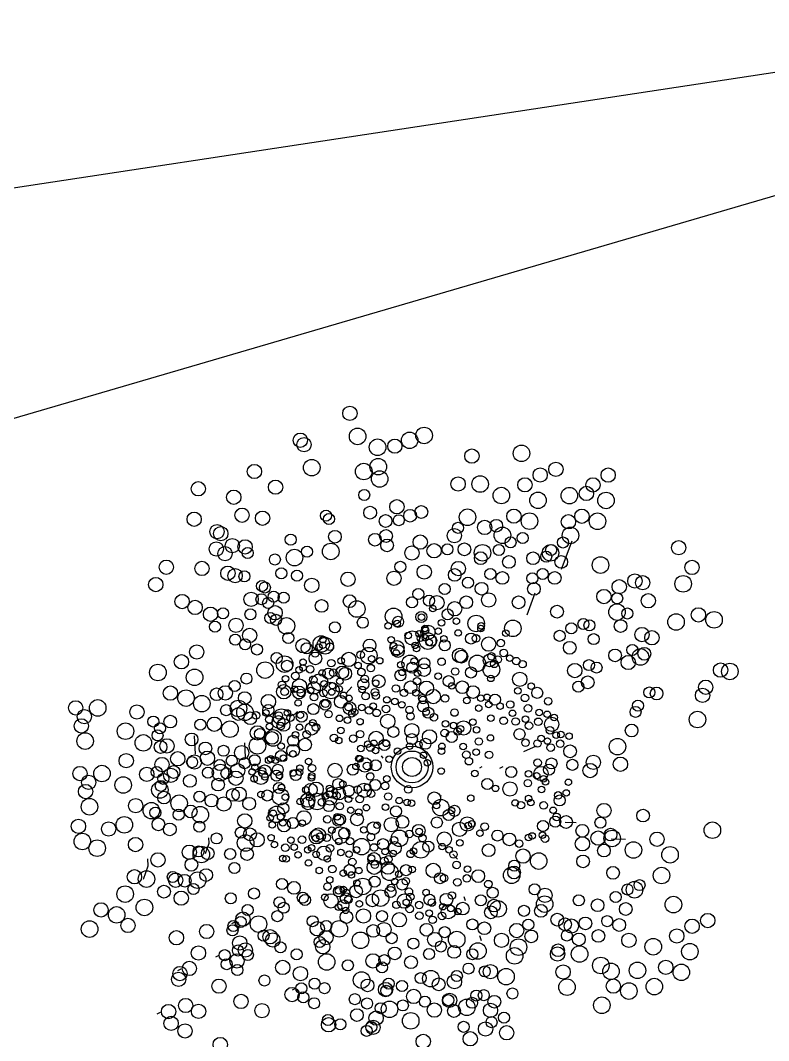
# Model space of a CAD drawing. Header units: millimetres. Extents: x 441061 to 442903, y 4515148 to 4515613.
# Drawn here: x 442191.65 to 442193.261, y 4515580.774 to 4515582.969 of the extents above; entities that cross this region are included whole.
import ezdxf

# ---------------------------------------------------------------- set-up
doc = ezdxf.new("R2010")
doc.units = ezdxf.units.MM
doc.linetypes.add('CONTINUA', pattern=[0])
doc.layers.add('01_piscinas', color=254, linetype='Continuous')

msp = doc.modelspace()

# ---------------------------------------------------------------- linework, layer by layer
at = {"color": 120, "linetype": 'CONTINUA'}
msp.add_lwpolyline([(442194.0361, 4515584.5), (442188.682, 4515582.1604), (442195.3158, 4515583.1682)], dxfattribs=at)
at = {"layer": '01_piscinas'}
for p, q in [((442192.8153, 4515581.788, 0), (442192.8381, 4515581.8493, 0)), ((442192.741, 4515581.6898, 0), (442192.7585, 4515581.737, 0)), ((442192.3642, 4515581.5351, 0), (442192.352, 4515581.5215, 0)), ((442192.0248, 4515581.4299, 0), (442192.0269, 4515581.3899, 0)), ((442192.1329, 4515581.4144, 0), (442192.1345, 4515581.3836, 0)), ((442192.7339, 4515581.3959, 0), (442192.761, 4515581.4083, 0)), ((442192.1932, 4515581.3827, 0), (442192.1897, 4515581.3838, 0)), ((442192.4311, 4515581.3813, 0), (442192.4278, 4515581.3866, 0)), ((442192.1489, 4515581.3673, 0), (442192.1454, 4515581.3684, 0)), ((442192.6439, 4515581.363, 0), (442192.6384, 4515581.3603, 0)), ((442192.6891, 4515581.3632, 0), (442192.6819, 4515581.3596, 0)), ((442192.3967, 4515581.3105, 0), (442192.3864, 4515581.3129, 0)), ((442192.3677, 4515581.2949, 0), (442192.3543, 4515581.298, 0)), ((442192.5565, 4515581.2998, 0), (442192.5531, 4515581.3009, 0)), ((442192.1881, 4515581.2683, 0), (442192.1846, 4515581.2694, 0)), ((442193.0028, 4515581.2647, 0), (442193.0037, 4515581.262, 0)), ((442192.8231, 4515581.2438, 0), (442192.8469, 4515581.2429, 0)), ((442192.29, 4515581.2113, 0), (442192.2867, 4515581.2166, 0)), ((442193.1556, 4515581.2353, 0), (442193.1568, 4515581.2319, 0)), ((442192.4235, 4515581.1993, 0), (442192.4211, 4515581.1945, 0)), ((442192.922, 4515581.2081, 0), (442192.953, 4515581.2071, 0)), ((442192.2727, 4515581.1863, 0), (442192.2694, 4515581.1916, 0)), ((442192.5816, 4515581.1749, 0), (442192.5912, 4515581.1646, 0)), ((442192.6655, 4515581.1085, 0), (442192.6648, 4515581.107, 0)), ((442192.6051, 4515581.0839, 0), (442192.6079, 4515581.0754, 0)), ((442192.5439, 4515581.0687, 0), (442192.5432, 4515581.0672, 0)), ((442192.9049, 4515581.0718, 0), (442192.9058, 4515581.0692, 0)), ((442192.1106, 4515581.0279, 0), (442192.1051, 4515581.0251, 0)), ((442192.6386, 4515581.0003, 0), (442192.6423, 4515580.9893, 0)), ((442193.0284, 4515580.9846, 0), (442193.0296, 4515580.9811, 0)), ((442192.0761, 4515580.9565, 0), (442192.0706, 4515580.9538, 0)), ((442192.4311, 4515580.9389, 0), (442192.4209, 4515580.9412, 0)), ((442191.9958, 4515580.9275, 0), (442191.9886, 4515580.9239, 0)), ((442192.4403, 4515580.8883, 0), (442192.43, 4515580.8906, 0)), ((442192.2412, 4515580.8851, 0), (442192.2357, 4515580.8823, 0)), ((442191.951, 4515580.8347, 0), (442191.9438, 4515580.8311, 0)), ((442192.4125, 4515580.8117, 0), (442192.3991, 4515580.8148, 0))]:
    msp.add_line(p, q, dxfattribs=at)
at = {"layer": '01_piscinas', "elevation": 0}
msp.add_lwpolyline([(442204.3665, 4515585.659, 0.004391), (442203.2499, 4515585.4088, 0.000109), (442203.2235, 4515585.4026, 0.000253), (442203.2086, 4515585.3991, 0.002322), (442202.6217, 4515585.2589, 0.002118), (442202.0861, 4515585.1259, -0.0058), (442194.0167, 4515582.8088), (442188.8505, 4515581.298), (442188.8076, 4515581.2855), (442185.7366, 4515580.3874), (442179.8114, 4515578.6368)], format="xyb", dxfattribs=at)
for points in [[(442192.2296, 4515581.4709), (442192.2421, 4515581.4768), (442192.2421, 4515581.4768), (442192.2467, 4515581.4819)], [(442192.0488, 4515581.1768), (442192.0566, 4515581.1989), (442192.0566, 4515581.1989), (442192.0561, 4515581.2105)], [(442191.9154, 4515581.1211), (442191.9256, 4515581.1498), (442191.9256, 4515581.1498), (442191.9249, 4515581.1648)]]:
    msp.add_lwpolyline(points, dxfattribs=at)
at = {"layer": '01_piscinas'}
for centre, radius in [((442192.3597, 4515582.1233, 0), 0.0154), ((442192.5194, 4515582.0758, 0), 0.0178), ((442192.2529, 4515582.0655, 0), 0.0154), ((442192.261, 4515582.0561, 0), 0.0154), ((442192.3763, 4515582.0738, 0), 0.0178), ((442192.4883, 4515582.0654, 0), 0.0178), ((442192.4193, 4515582.0505, 0), 0.0178), ((442192.4564, 4515582.0528, 0), 0.0154), ((442192.729, 4515582.0373, 0), 0.0178), ((442192.6222, 4515582.0314, 0), 0.0154), ((442192.1542, 4515581.9983, 0), 0.0154), ((442192.2776, 4515582.0066, 0), 0.0178), ((442192.3895, 4515581.9982, 0), 0.0178), ((442192.4207, 4515582.0086, 0), 0.0178), ((442192.7692, 4515581.9907, 0), 0.0154), ((442192.8031, 4515582.003, 0), 0.0154), ((442192.9156, 4515581.9906, 0), 0.0154), ((442192.4237, 4515581.9822, 0), 0.0178), ((442192.5926, 4515581.9714, 0), 0.0154), ((442192.64, 4515581.9713, 0), 0.0178), ((442192.7364, 4515581.9696, 0), 0.0154), ((442192.8828, 4515581.9695, 0), 0.0154), ((442192.0333, 4515581.9611, 0), 0.0154), ((442192.1996, 4515581.9646, 0), 0.0154), ((442192.6857, 4515581.9466, 0), 0.0178), ((442192.8321, 4515581.9464, 0), 0.0178), ((442192.8688, 4515581.951, 0), 0.0154), ((442192.1097, 4515581.9429, 0), 0.0154), ((442192.3905, 4515581.9478, 0), 0.0119), ((442192.7646, 4515581.9362, 0), 0.0178), ((442192.911, 4515581.936, 0), 0.0178), ((442192.1276, 4515581.9043, 0), 0.0154), ((442192.4033, 4515581.9097, 0), 0.0137), ((442192.4608, 4515581.9224, 0), 0.0154), ((442192.5134, 4515581.9112, 0), 0.0137), ((442192.6129, 4515581.8999, 0), 0.0178), ((442192.7126, 4515581.9022, 0), 0.0154), ((442192.859, 4515581.9021, 0), 0.0154), ((442192.0245, 4515581.8956, 0), 0.0154), ((442192.1716, 4515581.8978, 0), 0.0154), ((442192.3084, 4515581.9033, 0), 0.0119), ((442192.3146, 4515581.8961, 0), 0.0119), ((442192.4364, 4515581.8918, 0), 0.0137), ((442192.4649, 4515581.8935, 0), 0.0119), ((442192.4894, 4515581.9032, 0), 0.0137), ((442192.7462, 4515581.8915, 0), 0.0178), ((442192.8301, 4515581.8901, 0), 0.0154), ((442192.8926, 4515581.8913, 0), 0.0178), ((442192.0737, 4515581.8689, 0), 0.0154), ((442192.0818, 4515581.8646, 0), 0.0154), ((442192.5846, 4515581.8603, 0), 0.0154), ((442192.5925, 4515581.8771, 0), 0.0119), ((442192.6498, 4515581.878, 0), 0.0154), ((442192.6746, 4515581.8816, 0), 0.0137), ((442192.688, 4515581.861, 0), 0.0178), ((442192.8344, 4515581.8608, 0), 0.0178), ((442192.1066, 4515581.8387, 0), 0.0154), ((442192.1341, 4515581.8362, 0), 0.0154), ((442192.2324, 4515581.8516, 0), 0.0119), ((442192.3274, 4515581.858, 0), 0.0137), ((442192.4135, 4515581.8515, 0), 0.0137), ((442192.4374, 4515581.8595, 0), 0.0137), ((442192.4398, 4515581.8392, 0), 0.0137), ((442192.5111, 4515581.8463, 0), 0.0154), ((442192.7055, 4515581.8458, 0), 0.0119), ((442192.7316, 4515581.8552, 0), 0.0119), ((442192.8182, 4515581.8456, 0), 0.0119), ((442192.0721, 4515581.8317, 0), 0.0154), ((442192.0909, 4515581.8216, 0), 0.0154), ((442192.1395, 4515581.823, 0), 0.0119), ((442192.2405, 4515581.8131, 0), 0.0178), ((442192.2674, 4515581.8257, 0), 0.0119), ((442192.3185, 4515581.8263, 0), 0.0178), ((442192.4932, 4515581.8229, 0), 0.0154), ((442192.5409, 4515581.8277, 0), 0.0154), ((442192.5697, 4515581.8309, 0), 0.0119), ((442192.6062, 4515581.8308, 0), 0.0137), ((442192.6451, 4515581.8234, 0), 0.0178), ((442192.6803, 4515581.8295, 0), 0.0119), ((442192.7916, 4515581.8232, 0), 0.0178), ((442192.7929, 4515581.8294, 0), 0.0119), ((442193.0674, 4515581.8343, 0), 0.0154), ((442191.9645, 4515581.7924, 0), 0.0154), ((442192.1982, 4515581.809, 0), 0.0119), ((442192.6413, 4515581.8118, 0), 0.0137), ((442192.702, 4515581.8038, 0), 0.0137), ((442192.7539, 4515581.8117, 0), 0.0137), ((442192.7822, 4515581.8152, 0), 0.0119), ((442192.8146, 4515581.8037, 0), 0.0137), ((442192.8991, 4515581.797, 0), 0.0178), ((442192.0412, 4515581.7897, 0), 0.0154), ((442192.097, 4515581.7794, 0), 0.0154), ((442192.1127, 4515581.7742, 0), 0.0154), ((442192.212, 4515581.7793, 0), 0.0119), ((442192.2458, 4515581.7743, 0), 0.0119), ((442192.4683, 4515581.7932, 0), 0.0119), ((442192.5197, 4515581.7821, 0), 0.0154), ((442192.5854, 4515581.7759, 0), 0.0137), ((442192.5932, 4515581.7895, 0), 0.0154), ((442192.662, 4515581.7777, 0), 0.0119), ((442192.7746, 4515581.7776, 0), 0.0119), ((442193.0961, 4515581.7919, 0), 0.0154), ((442191.9419, 4515581.755, 0), 0.0154), ((442192.1327, 4515581.7726, 0), 0.0119), ((442192.1705, 4515581.7521, 0), 0.0119), ((442192.2776, 4515581.7533, 0), 0.0154), ((442192.3556, 4515581.7665, 0), 0.0154), ((442192.4545, 4515581.7686, 0), 0.0154), ((442192.6137, 4515581.759, 0), 0.0119), ((442192.6878, 4515581.7694, 0), 0.0137), ((442192.7524, 4515581.7683, 0), 0.0119), ((442192.8005, 4515581.7693, 0), 0.0137), ((442192.9393, 4515581.7504, 0), 0.0154), ((442192.9731, 4515581.7627, 0), 0.0154), ((442192.9899, 4515581.759, 0), 0.0154), ((442193.077, 4515581.7566, 0), 0.0178), ((442192.1767, 4515581.7487, 0), 0.0119), ((442192.507, 4515581.7347, 0), 0.0119), ((442192.5636, 4515581.7454, 0), 0.0119), ((442192.643, 4515581.746, 0), 0.0137), ((442192.7557, 4515581.7458, 0), 0.0137), ((442192.9064, 4515581.7293, 0), 0.0154), ((442191.9986, 4515581.7185, 0), 0.0154), ((442192.0265, 4515581.7059, 0), 0.0154), ((442192.1471, 4515581.7233, 0), 0.0154), ((442192.1693, 4515581.7235, 0), 0.0119), ((442192.1838, 4515581.7156, 0), 0.0119), ((442192.1958, 4515581.7289, 0), 0.0119), ((442192.217, 4515581.7269, 0), 0.0119), ((442192.2988, 4515581.7091, 0), 0.0137), ((442192.3589, 4515581.7193, 0), 0.0137), ((442192.3747, 4515581.7024, 0), 0.0178), ((442192.4932, 4515581.7167, 0), 0.0119), ((442192.53, 4515581.7204, 0), 0.0119), ((442192.547, 4515581.716, 0), 0.0154), ((442192.6101, 4515581.717, 0), 0.0137), ((442192.6585, 4515581.7219, 0), 0.0154), ((442192.7227, 4515581.7169, 0), 0.0137), ((442192.9349, 4515581.7255, 0), 0.0119), ((442193.0019, 4515581.7202, 0), 0.0154), ((442192.0597, 4515581.6912, 0), 0.0154), ((442192.0866, 4515581.6932, 0), 0.0119), ((442192.1456, 4515581.6911, 0), 0.0119), ((442192.1987, 4515581.6944, 0), 0.0154), ((442192.4537, 4515581.6867, 0), 0.0178), ((442192.5379, 4515581.7033, 0), 0.00702), ((442192.5702, 4515581.691, 0), 0.0119), ((442192.5851, 4515581.7029, 0), 0.0154), ((442192.8055, 4515581.6968, 0), 0.0137), ((442192.9346, 4515581.6959, 0), 0.0178), ((442192.957, 4515581.6928, 0), 0.0119), ((442193.1099, 4515581.6899, 0), 0.0154), ((442192.0692, 4515581.6644, 0), 0.0119), ((442192.1145, 4515581.6673, 0), 0.0154), ((442192.1885, 4515581.6832, 0), 0.0119), ((442192.2005, 4515581.6792, 0), 0.0119), ((442192.2231, 4515581.6662, 0), 0.0178), ((442192.3874, 4515581.6733, 0), 0.0119), ((442192.4635, 4515581.6749, 0), 0.0119), ((442192.4615, 4515581.6711, 0), 0.00702), ((442192.5136, 4515581.6853, 0), 0.0119), ((442192.514, 4515581.6851, 0), 0.00702), ((442192.5567, 4515581.6728, 0), 0.00702), ((442192.5888, 4515581.6764, 0), 0.00702), ((442192.6316, 4515581.6713, 0), 0.0178), ((442192.7105, 4515581.6608, 0), 0.0178), ((442192.8624, 4515581.6704, 0), 0.0119), ((442192.8753, 4515581.6675, 0), 0.0119), ((442192.9423, 4515581.6657, 0), 0.0137), ((442193.0617, 4515581.6746, 0), 0.0178), ((442193.1435, 4515581.6792, 0), 0.0178), ((442192.1438, 4515581.6456, 0), 0.0154), ((442192.3274, 4515581.6631, 0), 0.0119), ((442192.4422, 4515581.6663, 0), 0.00702), ((442192.4939, 4515581.6401, 0), 0.0154), ((442192.5088, 4515581.6492, 0), 0.00702), ((442192.5278, 4515581.6524, 0), 0.0154), ((442192.5213, 4515581.6606, 0), 0.00702), ((442192.5224, 4515581.6566, 0), 0.00702), ((442192.55, 4515581.6547, 0), 0.00702), ((442192.5926, 4515581.6509, 0), 0.00702), ((442192.6418, 4515581.6606, 0), 0.00702), ((442192.6422, 4515581.6662, 0), 0.00702), ((442192.6952, 4515581.6505, 0), 0.00702), ((442192.8111, 4515581.6447, 0), 0.0119), ((442192.8364, 4515581.6609, 0), 0.0119), ((442192.9884, 4515581.6475, 0), 0.0154), ((442193.0097, 4515581.6406, 0), 0.0154), ((442192.1128, 4515581.6364, 0), 0.0119), ((442192.1342, 4515581.6266, 0), 0.0119), ((442192.227, 4515581.6401, 0), 0.0119), ((442192.259, 4515581.6234, 0), 0.0154), ((442192.2981, 4515581.6272, 0), 0.0178), ((442192.3064, 4515581.6234, 0), 0.0178), ((442192.3013, 4515581.6365, 0), 0.00702), ((442192.4021, 4515581.624, 0), 0.0137), ((442192.4487, 4515581.6364, 0), 0.00702), ((442192.4611, 4515581.619, 0), 0.0154), ((442192.4853, 4515581.6456, 0), 0.00702), ((442192.5115, 4515581.6398, 0), 0.00702), ((442192.5272, 4515581.6335, 0), 0.0178), ((442192.5221, 4515581.6403, 0), 0.00702), ((442192.5347, 4515581.6344, 0), 0.0119), ((442192.5302, 4515581.6306, 0), 0.00702), ((442192.5639, 4515581.6243, 0), 0.0119), ((442192.5621, 4515581.6384, 0), 0.00702), ((442192.6204, 4515581.6389, 0), 0.0119), ((442192.6312, 4515581.6393, 0), 0.00808), ((442192.6585, 4515581.6269, 0), 0.0154), ((442192.6846, 4515581.6292, 0), 0.00808), ((442192.8328, 4515581.619, 0), 0.0137), ((442192.8845, 4515581.6377, 0), 0.0119), ((442192.03, 4515581.61, 0), 0.0154), ((442192.1598, 4515581.6154, 0), 0.0119), ((442192.2667, 4515581.6178, 0), 0.0119), ((442192.2849, 4515581.607, 0), 0.00808), ((442192.2927, 4515581.6202, 0), 0.00702), ((442192.3012, 4515581.6244, 0), 0.00702), ((442192.3166, 4515581.6212, 0), 0.00808), ((442192.3828, 4515581.604, 0), 0.00808), ((442192.4004, 4515581.6022, 0), 0.0178), ((442192.4536, 4515581.6233, 0), 0.00702), ((442192.4629, 4515581.6119, 0), 0.0137), ((442192.4595, 4515581.6079, 0), 0.00702), ((442192.4999, 4515581.6243, 0), 0.00702), ((442192.5033, 4515581.6176, 0), 0.00702), ((442192.5957, 4515581.6026, 0), 0.0154), ((442192.5997, 4515581.6, 0), 0.0137), ((442192.6909, 4515581.6079, 0), 0.00808), ((442192.9305, 4515581.6026, 0), 0.0137), ((442192.9676, 4515581.6143, 0), 0.0119), ((442192.9851, 4515581.5994, 0), 0.0178), ((442192.9934, 4515581.6061, 0), 0.0137), ((442191.9972, 4515581.5889, 0), 0.0154), ((442192.1771, 4515581.571, 0), 0.0178), ((442192.2019, 4515581.597, 0), 0.0119), ((442192.2191, 4515581.5839, 0), 0.0178), ((442192.2245, 4515581.5803, 0), 0.0119), ((442192.2588, 4515581.5881, 0), 0.00702), ((442192.2855, 4515581.5961, 0), 0.0137), ((442192.3197, 4515581.5859, 0), 0.00808), ((442192.3409, 4515581.5912, 0), 0.00702), ((442192.3574, 4515581.5939, 0), 0.0154), ((442192.4065, 4515581.5951, 0), 0.00702), ((442192.4239, 4515581.5913, 0), 0.00702), ((442192.4695, 4515581.5826, 0), 0.00702), ((442192.4893, 4515581.5855, 0), 0.0178), ((442192.498, 4515581.5901, 0), 0.00702), ((442192.5198, 4515581.5855, 0), 0.0119), ((442192.557, 4515581.589, 0), 0.00808), ((442192.6339, 4515581.5856, 0), 0.0178), ((442192.6643, 4515581.5721, 0), 0.0178), ((442192.6604, 4515581.592, 0), 0.0137), ((442192.6645, 4515581.6006, 0), 0.00808), ((442192.6704, 4515581.5844, 0), 0.00808), ((442192.6779, 4515581.5939, 0), 0.00808), ((442192.7036, 4515581.5966, 0), 0.00702), ((442192.7179, 4515581.5904, 0), 0.00808), ((442192.7313, 4515581.5838, 0), 0.00808), ((442192.8742, 4515581.5818, 0), 0.0119), ((442192.8906, 4515581.5765, 0), 0.0119), ((442192.9588, 4515581.5874, 0), 0.0154), ((442191.9465, 4515581.5659, 0), 0.0178), ((442192.0254, 4515581.5554, 0), 0.0178), ((442192.2424, 4515581.5585, 0), 0.00808), ((442192.2502, 4515581.5717, 0), 0.00702), ((442192.2588, 4515581.576, 0), 0.00702), ((442192.2741, 4515581.5728, 0), 0.00808), ((442192.2997, 4515581.5649, 0), 0.00702), ((442192.3131, 4515581.5632, 0), 0.0119), ((442192.324, 4515581.5654, 0), 0.00808), ((442192.3432, 4515581.5661, 0), 0.0137), ((442192.3496, 4515581.5632, 0), 0.0137), ((442192.3772, 4515581.5811, 0), 0.00702), ((442192.3845, 4515581.5668, 0), 0.00808), ((442192.4048, 4515581.5753, 0), 0.00808), ((442192.4685, 4515581.5598, 0), 0.0119), ((442192.472, 4515581.5662, 0), 0.00702), ((442192.4938, 4515581.5761, 0), 0.0119), ((442192.5053, 4515581.5642, 0), 0.00702), ((442192.5194, 4515581.571, 0), 0.0137), ((442192.5863, 4515581.5681, 0), 0.00808), ((442192.6204, 4515581.5659, 0), 0.0119), ((442192.7254, 4515581.5512, 0), 0.0154), ((442192.8438, 4515581.57, 0), 0.0154), ((442193.1575, 4515581.5711, 0), 0.0154), ((442193.1776, 4515581.5681, 0), 0.0178), ((442192.1117, 4515581.5367, 0), 0.0119), ((442192.137, 4515581.5529, 0), 0.0119), ((442192.2134, 4515581.5394, 0), 0.00808), ((442192.2212, 4515581.5526, 0), 0.00702), ((442192.2512, 4515581.5367, 0), 0.0154), ((442192.2824, 4515581.5328, 0), 0.0137), ((442192.2808, 4515581.5502, 0), 0.00808), ((442192.2941, 4515581.5449, 0), 0.0178), ((442192.3045, 4515581.5413, 0), 0.00702), ((442192.3188, 4515581.5271, 0), 0.0178), ((442192.3219, 4515581.5375, 0), 0.00702), ((442192.3382, 4515581.5469, 0), 0.00702), ((442192.3887, 4515581.5405, 0), 0.0119), ((442192.3916, 4515581.5521, 0), 0.00808), ((442192.4218, 4515581.5469, 0), 0.0137), ((442192.4153, 4515581.5432, 0), 0.00702), ((442192.4902, 4515581.5341, 0), 0.0137), ((442192.5041, 4515581.5473, 0), 0.00808), ((442192.5245, 4515581.532, 0), 0.0154), ((442192.5496, 4515581.5578, 0), 0.00702), ((442192.5721, 4515581.5472, 0), 0.0119), ((442192.6015, 4515581.5342, 0), 0.0137), ((442192.663, 4515581.5532, 0), 0.00702), ((442192.8514, 4515581.5356, 0), 0.0119), ((442192.8716, 4515581.5447, 0), 0.0137), ((442193.1256, 4515581.5342, 0), 0.0154), ((442191.9734, 4515581.5215, 0), 0.0154), ((442192.007, 4515581.5108, 0), 0.0178), ((442192.0727, 4515581.519, 0), 0.0137), ((442192.0916, 4515581.522, 0), 0.0154), ((442192.1334, 4515581.5109, 0), 0.0137), ((442192.2173, 4515581.5244, 0), 0.0154), ((442192.2191, 4515581.5245, 0), 0.00808), ((442192.2403, 4515581.5298, 0), 0.00702), ((442192.2501, 4515581.5229, 0), 0.0137), ((442192.254, 4515581.5219, 0), 0.00808), ((442192.2752, 4515581.5272, 0), 0.00702), ((442192.3028, 4515581.5214, 0), 0.00808), ((442192.3205, 4515581.5239, 0), 0.00702), ((442192.3367, 4515581.5305, 0), 0.00702), ((442192.3461, 4515581.5168, 0), 0.00702), ((442192.386, 4515581.5291, 0), 0.00702), ((442192.3934, 4515581.5149, 0), 0.00808), ((442192.4136, 4515581.5233, 0), 0.00808), ((442192.4155, 4515581.5162, 0), 0.00808), ((442192.4587, 4515581.5315, 0), 0.00808), ((442192.4763, 4515581.5221, 0), 0.00808), ((442192.5019, 4515581.522, 0), 0.00702), ((442192.5391, 4515581.5141, 0), 0.0154), ((442192.579, 4515581.5369, 0), 0.00702), ((442192.6249, 4515581.5238, 0), 0.0137), ((442192.7212, 4515581.5266, 0), 0.00702), ((442192.7501, 4515581.5364, 0), 0.00702), ((442192.7629, 4515581.5221, 0), 0.0119), ((442193.0042, 4515581.523, 0), 0.0119), ((442193.0197, 4515581.5207, 0), 0.0137), ((442193.1188, 4515581.5167, 0), 0.0154), ((442191.7694, 4515581.4898, 0), 0.0154), ((442191.8169, 4515581.4897, 0), 0.0178), ((442192.0409, 4515581.4989, 0), 0.0178), ((442192.1198, 4515581.4885, 0), 0.0178), ((442192.1844, 4515581.5033, 0), 0.0154), ((442192.2481, 4515581.5004, 0), 0.00702), ((442192.2826, 4515581.513, 0), 0.00808), ((442192.307, 4515581.4965, 0), 0.0119), ((442192.3069, 4515581.4988, 0), 0.00808), ((442192.3401, 4515581.5029, 0), 0.0137), ((442192.3591, 4515581.4891, 0), 0.0137), ((442192.3577, 4515581.5104, 0), 0.00702), ((442192.4392, 4515581.5073, 0), 0.00702), ((442192.4566, 4515581.5035, 0), 0.00702), ((442192.4714, 4515581.4966, 0), 0.00702), ((442192.5173, 4515581.4929, 0), 0.0119), ((442192.5157, 4515581.5106, 0), 0.00808), ((442192.5171, 4515581.5067, 0), 0.00808), ((442192.5645, 4515581.5101, 0), 0.00808), ((442192.6115, 4515581.5058, 0), 0.00702), ((442192.6415, 4515581.5108, 0), 0.00702), ((442192.6548, 4515581.5126, 0), 0.00702), ((442192.6584, 4515581.497, 0), 0.00702), ((442192.6719, 4515581.5076, 0), 0.0119), ((442192.7048, 4515581.497, 0), 0.00808), ((442192.7365, 4515581.5113, 0), 0.00808), ((442192.7864, 4515581.5039, 0), 0.00808), ((442192.9797, 4515581.4946, 0), 0.0119), ((442191.7882, 4515581.4709, 0), 0.0154), ((442191.9013, 4515581.4808, 0), 0.0154), ((442192.0934, 4515581.4848, 0), 0.0119), ((442192.1192, 4515581.4766, 0), 0.0137), ((442192.1338, 4515581.4803, 0), 0.0178), ((442192.1453, 4515581.4675, 0), 0.0137), ((442192.1578, 4515581.4737, 0), 0.00808), ((442192.179, 4515581.4791, 0), 0.00702), ((442192.1843, 4515581.4852, 0), 0.0119), ((442192.2126, 4515581.4699, 0), 0.0178), ((442192.2066, 4515581.4733, 0), 0.00808), ((442192.2251, 4515581.4788, 0), 0.00702), ((442192.2557, 4515581.4709, 0), 0.0119), ((442192.253, 4515581.4743, 0), 0.00702), ((442192.281, 4515581.4871, 0), 0.0119), ((442192.3137, 4515581.4762, 0), 0.00808), ((442192.3568, 4515581.4914, 0), 0.00808), ((442192.3636, 4515581.4768, 0), 0.00702), ((442192.37, 4515581.4809, 0), 0.00702), ((442192.3853, 4515581.4905, 0), 0.00702), ((442192.4009, 4515581.4843, 0), 0.00808), ((442192.4099, 4515581.4933, 0), 0.00702), ((442192.4172, 4515581.479, 0), 0.00808), ((442192.4375, 4515581.4875, 0), 0.00808), ((442192.4879, 4515581.4854, 0), 0.00808), ((442192.4901, 4515581.4717, 0), 0.00808), ((442192.5286, 4515581.4792, 0), 0.0119), ((442192.524, 4515581.4808, 0), 0.00702), ((442192.5849, 4515581.4797, 0), 0.00808), ((442192.6369, 4515581.4891, 0), 0.00702), ((442192.6829, 4515581.4934, 0), 0.00702), ((442192.7096, 4515581.4781, 0), 0.00702), ((442192.7432, 4515581.4887, 0), 0.00808), ((442192.7669, 4515581.4798, 0), 0.00702), ((442192.7843, 4515581.476, 0), 0.00702), ((442192.9745, 4515581.4812, 0), 0.0119), ((442193.1078, 4515581.4647, 0), 0.0178), ((442191.7815, 4515581.451, 0), 0.0154), ((442191.8767, 4515581.4396, 0), 0.0178), ((442191.9365, 4515581.4604, 0), 0.0119), ((442191.9509, 4515581.4459, 0), 0.0119), ((442191.973, 4515581.4604, 0), 0.0137), ((442192.0379, 4515581.4536, 0), 0.0119), ((442192.0678, 4515581.4546, 0), 0.0154), ((442192.1014, 4515581.4439, 0), 0.0178), ((442192.1864, 4515581.4648, 0), 0.00808), ((442192.1868, 4515581.4496, 0), 0.00702), ((442192.206, 4515581.4594, 0), 0.0137), ((442192.2107, 4515581.4507, 0), 0.00808), ((442192.2168, 4515581.4531, 0), 0.0137), ((442192.2318, 4515581.4689, 0), 0.00808), ((442192.2774, 4515581.4451, 0), 0.0137), ((442192.2801, 4515581.4578, 0), 0.00702), ((442192.3374, 4515581.4673, 0), 0.00702), ((442192.3547, 4515581.4635, 0), 0.00702), ((442192.3815, 4515581.4601, 0), 0.00702), ((442192.4413, 4515581.4608, 0), 0.0154), ((442192.5405, 4515581.4696, 0), 0.00808), ((442192.5655, 4515581.4555, 0), 0.00702), ((442192.5829, 4515581.4517, 0), 0.00702), ((442192.6044, 4515581.4465, 0), 0.0154), ((442192.6244, 4515581.4591, 0), 0.00702), ((442192.6629, 4515581.4678, 0), 0.00702), ((442192.6905, 4515581.462, 0), 0.00808), ((442192.7164, 4515581.4604, 0), 0.00808), ((442192.7376, 4515581.4657, 0), 0.00702), ((442192.745, 4515581.4515, 0), 0.00808), ((442192.7652, 4515581.4599, 0), 0.00808), ((442192.7941, 4515581.4544, 0), 0.0154), ((442192.7992, 4515581.469, 0), 0.00702), ((442191.7898, 4515581.4183, 0), 0.0178), ((442191.9457, 4515581.4306, 0), 0.0119), ((442192.019, 4515581.4218, 0), 0.0137), ((442192.1607, 4515581.4359, 0), 0.0154), ((442192.166, 4515581.4334, 0), 0.0119), ((442192.1943, 4515581.4252, 0), 0.0178), ((442192.1919, 4515581.4251, 0), 0.0137), ((442192.2426, 4515581.4317, 0), 0.00702), ((442192.2512, 4515581.448, 0), 0.00702), ((442192.2665, 4515581.4327, 0), 0.00808), ((442192.2868, 4515581.4479, 0), 0.00808), ((442192.3402, 4515581.4411, 0), 0.00702), ((442192.3817, 4515581.4332, 0), 0.00808), ((442192.4161, 4515581.424, 0), 0.0154), ((442192.4533, 4515581.4381, 0), 0.0119), ((442192.493, 4515581.4407, 0), 0.0154), ((442192.531, 4515581.4275, 0), 0.0154), ((442192.5638, 4515581.4357, 0), 0.00808), ((442192.5788, 4515581.4271, 0), 0.0119), ((442192.5914, 4515581.4389, 0), 0.00808), ((442192.5977, 4515581.4448, 0), 0.00702), ((442192.6324, 4515581.4426, 0), 0.00702), ((442192.7247, 4515581.4332, 0), 0.0119), ((442192.7903, 4515581.4415, 0), 0.00808), ((442192.8036, 4515581.4311, 0), 0.00702), ((442192.814, 4515581.4326, 0), 0.00702), ((442192.8314, 4515581.4288, 0), 0.00702), ((442192.966, 4515581.4411, 0), 0.0137), ((442191.9151, 4515581.4145, 0), 0.0178), ((442191.9522, 4515581.4055, 0), 0.0137), ((442191.966, 4515581.408, 0), 0.0154), ((442192.0486, 4515581.4025, 0), 0.0137), ((442192.1607, 4515581.4081, 0), 0.0178), ((442192.2119, 4515581.4075, 0), 0.00702), ((442192.2375, 4515581.419, 0), 0.0119), ((442192.2633, 4515581.4108, 0), 0.0137), ((442192.3255, 4515581.4252, 0), 0.00808), ((442192.3356, 4515581.4194, 0), 0.00702), ((442192.3668, 4515581.4236, 0), 0.00808), ((442192.3982, 4515581.4118, 0), 0.00702), ((442192.4115, 4515581.4136, 0), 0.00702), ((442192.4339, 4515581.4098, 0), 0.0119), ((442192.4376, 4515581.4135, 0), 0.00702), ((442192.4931, 4515581.4226, 0), 0.0119), ((442192.4883, 4515581.4072, 0), 0.00702), ((442192.5082, 4515581.411, 0), 0.00702), ((442192.5223, 4515581.4125, 0), 0.0119), ((442192.5579, 4515581.4071, 0), 0.00702), ((442192.6036, 4515581.4069, 0), 0.00702), ((442192.6372, 4515581.4174, 0), 0.00808), ((442192.6621, 4515581.4251, 0), 0.00702), ((442192.7376, 4515581.4149, 0), 0.00808), ((442192.7635, 4515581.4132, 0), 0.00808), ((442192.7715, 4515581.424, 0), 0.00702), ((442192.7847, 4515581.4185, 0), 0.00702), ((442192.8123, 4515581.4127, 0), 0.00808), ((442192.9356, 4515581.4064, 0), 0.0178), ((442191.8782, 4515581.3761, 0), 0.0154), ((442191.9892, 4515581.3802, 0), 0.0154), ((442192.053, 4515581.3815, 0), 0.0154), ((442192.0877, 4515581.3975, 0), 0.0119), ((442192.1268, 4515581.3933, 0), 0.0154), ((442192.2114, 4515581.3862, 0), 0.0119), ((442192.2375, 4515581.3976, 0), 0.0137), ((442192.2372, 4515581.3909, 0), 0.00702), ((442192.3833, 4515581.4022, 0), 0.00702), ((442192.4037, 4515581.4044, 0), 0.00808), ((442192.4151, 4515581.398, 0), 0.00702), ((442192.4934, 4515581.3626, 0), 0.0447), ((442192.4621, 4515581.3968, 0), 0.00702), ((442192.4934, 4515581.3626, 0), 0.0344), ((442192.5184, 4515581.3878, 0), 0.00702), ((442192.5569, 4515581.3966, 0), 0.00702), ((442192.6104, 4515581.3891, 0), 0.00808), ((442192.6316, 4515581.3945, 0), 0.00702), ((442192.6592, 4515581.3887, 0), 0.00808), ((442192.792, 4515581.4043, 0), 0.00808), ((442192.8336, 4515581.3963, 0), 0.0137), ((442191.9553, 4515581.3679, 0), 0.0154), ((442192.0201, 4515581.373, 0), 0.0119), ((442192.025, 4515581.3733, 0), 0.0154), ((442192.0795, 4515581.3667, 0), 0.0119), ((442192.1055, 4515581.3761, 0), 0.0119), ((442192.1178, 4515581.3547, 0), 0.0154), ((442192.1331, 4515581.3709, 0), 0.0119), ((442192.1546, 4515581.3772, 0), 0.0119), ((442192.1553, 4515581.3619, 0), 0.00702), ((442192.1847, 4515581.3773, 0), 0.00702), ((442192.1896, 4515581.3803, 0), 0.00702), ((442192.1996, 4515581.3774, 0), 0.00702), ((442192.2166, 4515581.3817, 0), 0.00702), ((442192.2709, 4515581.3744, 0), 0.00702), ((442192.3276, 4515581.3551, 0), 0.0154), ((442192.3728, 4515581.3639, 0), 0.00702), ((442192.3787, 4515581.3806, 0), 0.00702), ((442192.3814, 4515581.3802, 0), 0.00702), ((442192.3917, 4515581.3671, 0), 0.0154), ((442192.3966, 4515581.3649, 0), 0.00808), ((442192.4152, 4515581.3661, 0), 0.0119), ((442192.4441, 4515581.3795, 0), 0.00702), ((442192.4934, 4515581.3626, 0), 0.0203), ((442192.5264, 4515581.3714, 0), 0.00702), ((442192.6158, 4515581.375, 0), 0.00808), ((442192.7638, 4515581.3718, 0), 0.00808), ((442192.7936, 4515581.3702, 0), 0.0119), ((442192.8385, 4515581.3672, 0), 0.0119), ((442192.8768, 4515581.355, 0), 0.0154), ((442192.8837, 4515581.3725, 0), 0.0154), ((442192.942, 4515581.3685, 0), 0.0154), ((442191.7787, 4515581.3485, 0), 0.0154), ((442191.8261, 4515581.3485, 0), 0.0178), ((442191.9225, 4515581.3468, 0), 0.0154), ((442191.9436, 4515581.3518, 0), 0.0119), ((442191.958, 4515581.3372, 0), 0.0119), ((442191.9742, 4515581.3447, 0), 0.0154), ((442191.9801, 4515581.3518, 0), 0.0137), ((442192.0542, 4515581.3504, 0), 0.0119), ((442192.0811, 4515581.3506, 0), 0.0178), ((442192.094, 4515581.3488, 0), 0.0119), ((442192.1142, 4515581.3385, 0), 0.0154), ((442192.149, 4515581.3519, 0), 0.00702), ((442192.1681, 4515581.3404, 0), 0.0154), ((442192.1762, 4515581.3534, 0), 0.0137), ((442192.1714, 4515581.3543, 0), 0.00702), ((442192.1763, 4515581.3412, 0), 0.00702), ((442192.2017, 4515581.344, 0), 0.0119), ((442192.2045, 4515581.3565, 0), 0.0119), ((442192.2079, 4515581.3445, 0), 0.00702), ((442192.2378, 4515581.3496, 0), 0.00702), ((442192.2432, 4515581.3455, 0), 0.0119), ((442192.2511, 4515581.3514, 0), 0.00702), ((442192.2522, 4515581.36, 0), 0.00702), ((442192.2782, 4515581.3601, 0), 0.00808), ((442192.2775, 4515581.3434, 0), 0.00702), ((442192.3659, 4515581.3569, 0), 0.0119), ((442192.4034, 4515581.3423, 0), 0.00808), ((442192.5561, 4515581.3539, 0), 0.00702), ((442192.6287, 4515581.3486, 0), 0.00702), ((442192.7069, 4515581.3519, 0), 0.0119), ((442192.7443, 4515581.3477, 0), 0.00702), ((442192.7617, 4515581.3439, 0), 0.00702), ((442192.7709, 4515581.3486, 0), 0.0154), ((442192.7883, 4515581.3568, 0), 0.0119), ((442191.7907, 4515581.3098, 0), 0.0154), ((442191.7974, 4515581.3296, 0), 0.0154), ((442191.8718, 4515581.3238, 0), 0.0178), ((442191.9507, 4515581.3133, 0), 0.0178), ((442191.9528, 4515581.322, 0), 0.0119), ((442192.0152, 4515581.3327, 0), 0.0137), ((442192.0759, 4515581.3247, 0), 0.0137), ((442192.1534, 4515581.3371, 0), 0.00702), ((442192.2071, 4515581.3175, 0), 0.0119), ((442192.2126, 4515581.3187, 0), 0.00702), ((442192.2756, 4515581.3135, 0), 0.0137), ((442192.2772, 4515581.3393, 0), 0.00702), ((442192.2869, 4515581.3147, 0), 0.0154), ((442192.3346, 4515581.3257, 0), 0.0119), ((442192.3446, 4515581.326, 0), 0.00702), ((442192.3905, 4515581.3124, 0), 0.0154), ((442192.3978, 4515581.3193, 0), 0.00702), ((442192.4142, 4515581.324, 0), 0.0119), ((442192.4353, 4515581.3218, 0), 0.00808), ((442192.4391, 4515581.337, 0), 0.00702), ((442192.6556, 4515581.3262, 0), 0.0119), ((442192.7042, 4515581.3153, 0), 0.0154), ((442192.7427, 4515581.3278, 0), 0.00808), ((442192.7766, 4515581.337, 0), 0.00702), ((442192.7807, 4515581.3304, 0), 0.00702), ((442192.8299, 4515581.3297, 0), 0.00702), ((442191.9593, 4515581.2968, 0), 0.0137), ((442192.0359, 4515581.2986, 0), 0.0119), ((442192.0618, 4515581.2904, 0), 0.0137), ((442192.1077, 4515581.3026, 0), 0.0137), ((442192.1212, 4515581.304, 0), 0.0154), ((442192.1683, 4515581.3033, 0), 0.00702), ((442192.1819, 4515581.3013, 0), 0.0119), ((442192.2103, 4515581.2987, 0), 0.0178), ((442192.2207, 4515581.2978, 0), 0.00702), ((442192.269, 4515581.2913, 0), 0.0154), ((442192.265, 4515581.3133, 0), 0.00702), ((442192.273, 4515581.2968, 0), 0.00702), ((442192.2891, 4515581.2883, 0), 0.0178), ((442192.3071, 4515581.2999, 0), 0.00702), ((442192.3168, 4515581.296, 0), 0.0154), ((442192.3156, 4515581.3041, 0), 0.00702), ((442192.3157, 4515581.3162, 0), 0.00702), ((442192.3208, 4515581.3077, 0), 0.0119), ((442192.3363, 4515581.3054, 0), 0.0137), ((442192.331, 4515581.3009, 0), 0.00808), ((442192.3575, 4515581.3114, 0), 0.0119), ((442192.3765, 4515581.314, 0), 0.00808), ((442192.4051, 4515581.3051, 0), 0.00808), ((442192.442, 4515581.2992, 0), 0.00808), ((442192.4852, 4515581.3144, 0), 0.00808), ((442192.5412, 4515581.2953, 0), 0.0137), ((442192.6729, 4515581.3166, 0), 0.00702), ((442192.7721, 4515581.314, 0), 0.00702), ((442192.808, 4515581.3016, 0), 0.00808), ((442192.8255, 4515581.3068, 0), 0.00702), ((442191.7991, 4515581.2771, 0), 0.0178), ((442191.8987, 4515581.2794, 0), 0.0154), ((442191.9323, 4515581.2687, 0), 0.0178), ((442191.9921, 4515581.2846, 0), 0.0178), ((442192.0884, 4515581.2829, 0), 0.0154), ((442192.1429, 4515581.2836, 0), 0.0137), ((442192.2166, 4515581.2735, 0), 0.0119), ((442192.2527, 4515581.2881, 0), 0.00702), ((442192.2693, 4515581.2842, 0), 0.0137), ((442192.2993, 4515581.2867, 0), 0.00808), ((442192.3145, 4515581.2785, 0), 0.0119), ((442192.3377, 4515581.2783, 0), 0.00808), ((442192.3566, 4515581.2931, 0), 0.00702), ((442192.3808, 4515581.2935, 0), 0.00808), ((442192.3951, 4515581.2751, 0), 0.00702), ((442192.4364, 4515581.2762, 0), 0.00702), ((442192.4658, 4515581.2903, 0), 0.00702), ((442192.4831, 4515581.2865, 0), 0.00702), ((442192.4922, 4515581.2848, 0), 0.00702), ((442192.5555, 4515581.2751, 0), 0.0178), ((442192.546, 4515581.2795, 0), 0.00702), ((442192.6197, 4515581.2954, 0), 0.00702), ((442192.7155, 4515581.2852, 0), 0.00702), ((442192.7278, 4515581.2805, 0), 0.00808), ((442192.7444, 4515581.295, 0), 0.00702), ((442192.749, 4515581.2859, 0), 0.00702), ((442192.7767, 4515581.2801, 0), 0.00808), ((442192.8112, 4515581.2906, 0), 0.0119), ((442192.9065, 4515581.269, 0), 0.0154), ((442191.9411, 4515581.2644, 0), 0.0119), ((442191.9911, 4515581.26, 0), 0.0119), ((442192.017, 4515581.2669, 0), 0.0137), ((442192.0377, 4515581.2599, 0), 0.0178), ((442192.1335, 4515581.2467, 0), 0.0154), ((442192.1881, 4515581.253, 0), 0.00702), ((442192.2021, 4515581.2607, 0), 0.0178), ((442192.1945, 4515581.263, 0), 0.00702), ((442192.2106, 4515581.2553, 0), 0.00702), ((442192.2608, 4515581.2532, 0), 0.0154), ((442192.3321, 4515581.2554, 0), 0.00702), ((442192.3385, 4515581.2498, 0), 0.0119), ((442192.3614, 4515581.2694, 0), 0.00702), ((442192.375, 4515581.2498, 0), 0.0137), ((442192.3788, 4515581.2656, 0), 0.00702), ((442192.4591, 4515581.2672, 0), 0.0119), ((442192.5721, 4515581.2594, 0), 0.0119), ((442192.5782, 4515581.2688, 0), 0.00702), ((442192.5849, 4515581.2683, 0), 0.0119), ((442192.7971, 4515581.2695, 0), 0.00702), ((442192.8045, 4515581.2552, 0), 0.00808), ((442192.9907, 4515581.258, 0), 0.0137), ((442191.7754, 4515581.235, 0), 0.0154), ((442191.8404, 4515581.2293, 0), 0.0154), ((442191.8741, 4515581.2382, 0), 0.0178), ((442191.9476, 4515581.2393, 0), 0.0137), ((442191.9721, 4515581.2283, 0), 0.0137), ((442192.0356, 4515581.2342, 0), 0.0119), ((442192.1926, 4515581.2381, 0), 0.00702), ((442192.2179, 4515581.2368, 0), 0.0137), ((442192.2155, 4515581.2423, 0), 0.00702), ((442192.237, 4515581.242, 0), 0.0119), ((442192.2571, 4515581.2419, 0), 0.00702), ((442192.3109, 4515581.25, 0), 0.00808), ((442192.3349, 4515581.2471, 0), 0.0119), ((442192.4101, 4515581.2308, 0), 0.0137), ((442192.4185, 4515581.2372, 0), 0.00702), ((442192.4488, 4515581.2386, 0), 0.0154), ((442192.4727, 4515581.2445, 0), 0.0137), ((442192.5078, 4515581.2255, 0), 0.0137), ((442192.5468, 4515581.2432, 0), 0.0119), ((442192.5957, 4515581.2285, 0), 0.0154), ((442192.6124, 4515581.24, 0), 0.0154), ((442192.6143, 4515581.2367, 0), 0.00702), ((442192.6222, 4515581.2402, 0), 0.00702), ((442192.6498, 4515581.2344, 0), 0.00808), ((442192.7755, 4515581.2355, 0), 0.0119), ((442192.8016, 4515581.2449, 0), 0.0119), ((442192.8249, 4515581.2443, 0), 0.0137), ((442192.86, 4515581.2253, 0), 0.0137), ((442192.899, 4515581.243, 0), 0.0119), ((442193.1399, 4515581.2266, 0), 0.0178), ((442191.7838, 4515581.2023, 0), 0.0178), ((442192.0727, 4515581.2089, 0), 0.0119), ((442192.1248, 4515581.2215, 0), 0.0119), ((442192.1352, 4515581.1991, 0), 0.0178), ((442192.1446, 4515581.2177, 0), 0.0137), ((442192.16, 4515581.2059, 0), 0.0154), ((442192.19, 4515581.2105, 0), 0.00702), ((442192.2874, 4515581.2124, 0), 0.0154), ((442192.292, 4515581.216, 0), 0.0154), ((442192.2861, 4515581.2093, 0), 0.00702), ((442192.2947, 4515581.2136, 0), 0.00702), ((442192.31, 4515581.2104, 0), 0.00808), ((442192.321, 4515581.2268, 0), 0.00702), ((442192.3394, 4515581.216, 0), 0.0178), ((442192.3477, 4515581.22, 0), 0.0119), ((442192.3896, 4515581.2274, 0), 0.00702), ((442192.4049, 4515581.2121, 0), 0.00808), ((442192.4665, 4515581.2091, 0), 0.0178), ((442192.4874, 4515581.2186, 0), 0.00808), ((442192.5086, 4515581.2239, 0), 0.00702), ((442192.516, 4515581.2097, 0), 0.00808), ((442192.5629, 4515581.2074, 0), 0.0154), ((442192.6397, 4515581.2201, 0), 0.00702), ((442192.6773, 4515581.2151, 0), 0.0119), ((442192.7031, 4515581.2069, 0), 0.0137), ((442192.7443, 4515581.2109, 0), 0.00702), ((442192.7521, 4515581.2143, 0), 0.00702), ((442192.7742, 4515581.2159, 0), 0.00702), ((442192.7797, 4515581.2085, 0), 0.00808), ((442192.894, 4515581.2096, 0), 0.0154), ((442192.9243, 4515581.2089, 0), 0.0178), ((442192.9207, 4515581.2173, 0), 0.0137), ((442193.0207, 4515581.2072, 0), 0.0154), ((442191.8157, 4515581.188, 0), 0.0178), ((442191.8983, 4515581.1957, 0), 0.0154), ((442192.0142, 4515581.1792, 0), 0.0154), ((442192.1971, 4515581.1956, 0), 0.00702), ((442192.2206, 4515581.1889, 0), 0.00808), ((442192.2329, 4515581.2051, 0), 0.00702), ((442192.24, 4515581.1902, 0), 0.00702), ((442192.2567, 4515581.2061, 0), 0.00808), ((442192.2773, 4515581.1886, 0), 0.00702), ((442192.3167, 4515581.1877, 0), 0.00808), ((442192.3356, 4515581.2025, 0), 0.00702), ((442192.3599, 4515581.203, 0), 0.00808), ((442192.3851, 4515581.1912, 0), 0.0178), ((442192.4116, 4515581.1895, 0), 0.00808), ((442192.4308, 4515581.1967, 0), 0.0119), ((442192.4566, 4515581.1884, 0), 0.0137), ((442192.4548, 4515581.2047, 0), 0.00808), ((442192.5122, 4515581.1843, 0), 0.0178), ((442192.5285, 4515581.1913, 0), 0.0119), ((442192.5582, 4515581.1913, 0), 0.00702), ((442192.5962, 4515581.1995, 0), 0.00702), ((442192.6583, 4515581.1834, 0), 0.0137), ((442192.724, 4515581.1977, 0), 0.00808), ((442192.8602, 4515581.1973, 0), 0.0154), ((442192.9065, 4515581.1829, 0), 0.0137), ((442192.97, 4515581.1841, 0), 0.0178), ((442191.9465, 4515581.1627, 0), 0.0154), ((442192.0339, 4515581.1809, 0), 0.0119), ((442192.04, 4515581.1743, 0), 0.0178), ((442192.0537, 4515581.1771, 0), 0.0137), ((442192.102, 4515581.1753, 0), 0.0119), ((442192.1385, 4515581.1753, 0), 0.0137), ((442192.215, 4515581.1659, 0), 0.00702), ((442192.2227, 4515581.1652, 0), 0.00702), ((442192.248, 4515581.1737, 0), 0.00702), ((442192.2688, 4515581.1843, 0), 0.00702), ((442192.2872, 4515581.1746, 0), 0.00702), ((442192.304, 4515581.1772, 0), 0.0154), ((442192.3111, 4515581.1648, 0), 0.00702), ((442192.3404, 4515581.1788, 0), 0.00702), ((442192.3578, 4515581.1751, 0), 0.00702), ((442192.3741, 4515581.1845, 0), 0.00702), ((442192.4118, 4515581.1649, 0), 0.0137), ((442192.406, 4515581.1665, 0), 0.00702), ((442192.4354, 4515581.1806, 0), 0.00702), ((442192.4424, 4515581.1641, 0), 0.00808), ((442192.4527, 4515581.1768, 0), 0.00702), ((442192.4903, 4515581.1757, 0), 0.00808), ((442192.4966, 4515581.1816, 0), 0.00702), ((442192.5731, 4515581.1844, 0), 0.00702), ((442192.5826, 4515581.1744, 0), 0.00808), ((442192.7324, 4515581.1709, 0), 0.0154), ((442192.766, 4515581.1602, 0), 0.0178), ((442192.8617, 4515581.1595, 0), 0.0137), ((442193.0488, 4515581.1737, 0), 0.0178), ((442192.0185, 4515581.1522, 0), 0.0137), ((442192.1112, 4515581.1455, 0), 0.0119), ((442192.2705, 4515581.1562, 0), 0.00702), ((442192.3218, 4515581.1429, 0), 0.00808), ((442192.3592, 4515581.1411, 0), 0.0119), ((442192.3649, 4515581.1582, 0), 0.00808), ((442192.412, 4515581.1469, 0), 0.0154), ((442192.4134, 4515581.1523, 0), 0.00808), ((442192.4337, 4515581.1607, 0), 0.00808), ((442192.4414, 4515581.1456, 0), 0.0137), ((442192.4456, 4515581.1362, 0), 0.0178), ((442192.4806, 4515581.1406, 0), 0.0119), ((442192.5391, 4515581.14, 0), 0.0154), ((442192.5893, 4515581.1518, 0), 0.00808), ((442192.613, 4515581.1429, 0), 0.00702), ((442192.713, 4515581.1357, 0), 0.0137), ((442192.7134, 4515581.1502, 0), 0.0119), ((442191.896, 4515581.1264, 0), 0.0154), ((442191.9218, 4515581.1215, 0), 0.0178), ((442191.9785, 4515581.1261, 0), 0.0119), ((442191.9846, 4515581.1191, 0), 0.0154), ((442192.0043, 4515581.1179, 0), 0.0137), ((442192.032, 4515581.1191, 0), 0.0178), ((442192.0503, 4515581.1301, 0), 0.0137), ((442192.2938, 4515581.1398, 0), 0.00702), ((442192.3455, 4515581.134, 0), 0.00702), ((442192.3629, 4515581.1303, 0), 0.00702), ((442192.3792, 4515581.1397, 0), 0.00702), ((442192.413, 4515581.1161, 0), 0.0119), ((442192.4647, 4515581.1323, 0), 0.00702), ((442192.4936, 4515581.1421, 0), 0.00702), ((442192.5537, 4515581.1233, 0), 0.0119), ((442192.5625, 4515581.1235, 0), 0.00808), ((442192.6113, 4515581.123, 0), 0.00808), ((442192.6359, 4515581.1278, 0), 0.0137), ((442192.7078, 4515581.1297, 0), 0.0178), ((442192.9261, 4515581.1349, 0), 0.0137), ((442193.0305, 4515581.1291, 0), 0.0178), ((442191.876, 4515581.0891, 0), 0.0178), ((442191.9595, 4515581.0944, 0), 0.0137), ((442192.023, 4515581.1003, 0), 0.0119), ((442192.2134, 4515581.1108, 0), 0.0119), ((442192.2392, 4515581.1026, 0), 0.0137), ((442192.3115, 4515581.1052, 0), 0.00808), ((442192.3162, 4515581.12, 0), 0.00702), ((442192.3364, 4515581.0949, 0), 0.0119), ((442192.3456, 4515581.099, 0), 0.00702), ((442192.3729, 4515581.0949, 0), 0.0137), ((442192.3749, 4515581.113, 0), 0.00702), ((442192.3874, 4515581.1056, 0), 0.0178), ((442192.4483, 4515581.1027, 0), 0.00808), ((442192.4561, 4515581.116, 0), 0.00702), ((442192.4723, 4515581.1098, 0), 0.0119), ((442192.48, 4515581.117, 0), 0.00808), ((442192.5911, 4515581.1146, 0), 0.00808), ((442192.6577, 4515581.1107, 0), 0.00808), ((442192.7571, 4515581.0994, 0), 0.0119), ((442192.9571, 4515581.099, 0), 0.0119), ((442192.9723, 4515581.0985, 0), 0.0178), ((442192.9831, 4515581.1085, 0), 0.0119), ((442191.9966, 4515581.0804, 0), 0.0154), ((442192.1033, 4515581.08, 0), 0.0119), ((442192.1534, 4515581.0904, 0), 0.0119), ((442192.2584, 4515581.0816, 0), 0.0119), ((442192.2629, 4515581.0764, 0), 0.0119), ((442192.3059, 4515581.0822, 0), 0.00702), ((442192.319, 4515581.0746, 0), 0.0154), ((442192.3353, 4515581.0963, 0), 0.00702), ((442192.3509, 4515581.0803, 0), 0.0119), ((442192.3526, 4515581.0925, 0), 0.00702), ((442192.3562, 4515581.0771, 0), 0.00808), ((442192.4081, 4515581.0758, 0), 0.0137), ((442192.4258, 4515581.0805, 0), 0.0178), ((442192.4471, 4515581.0935, 0), 0.0119), ((442192.4767, 4515581.074, 0), 0.0154), ((442192.4867, 4515581.0944, 0), 0.00808), ((442192.4897, 4515581.0833, 0), 0.00808), ((442192.5236, 4515581.0924, 0), 0.00702), ((442192.5309, 4515581.0771, 0), 0.0119), ((442192.5674, 4515581.0771, 0), 0.0137), ((442192.5792, 4515581.0862, 0), 0.00808), ((442192.6415, 4515581.0758, 0), 0.0119), ((442192.6668, 4515581.092, 0), 0.0119), ((442192.7789, 4515581.0676, 0), 0.0178), ((442192.7795, 4515581.0865, 0), 0.0154), ((442192.8524, 4515581.0758, 0), 0.0119), ((442192.9318, 4515581.0828, 0), 0.0119), ((442193.056, 4515581.0666, 0), 0.0178), ((442191.824, 4515581.0552, 0), 0.0154), ((442191.8576, 4515581.0445, 0), 0.0178), ((442191.9174, 4515581.0604, 0), 0.0178), ((442192.1398, 4515581.0548, 0), 0.0119), ((442192.2082, 4515581.0713, 0), 0.0119), ((442192.2173, 4515581.0597, 0), 0.0119), ((442192.3353, 4515581.0612, 0), 0.00702), ((442192.3457, 4515581.0651, 0), 0.0119), ((442192.38, 4515581.0682, 0), 0.00702), ((442192.4599, 4515581.0661, 0), 0.00808), ((442192.4811, 4515581.0714, 0), 0.00702), ((442192.4885, 4515581.0572, 0), 0.00808), ((442192.5088, 4515581.0656, 0), 0.00808), ((442192.536, 4515581.071, 0), 0.00808), ((442192.5597, 4515581.0621, 0), 0.00702), ((442192.5718, 4515581.0516, 0), 0.0154), ((442192.5771, 4515581.0583, 0), 0.00702), ((442192.6025, 4515581.0581, 0), 0.0137), ((442192.6632, 4515581.05, 0), 0.0137), ((442192.6697, 4515581.0644, 0), 0.0137), ((442192.6786, 4515581.0574, 0), 0.0178), ((442192.7344, 4515581.0532, 0), 0.0119), ((442192.7709, 4515581.0531, 0), 0.0137), ((442192.8928, 4515581.0651, 0), 0.0137), ((442192.9535, 4515581.0571, 0), 0.0137), ((442192.1247, 4515581.0292, 0), 0.0119), ((442192.1294, 4515581.0353, 0), 0.0154), ((442192.163, 4515581.0246, 0), 0.0178), ((442192.2035, 4515581.0417, 0), 0.0119), ((442192.2794, 4515581.0308, 0), 0.0119), ((442192.3521, 4515581.0399, 0), 0.0137), ((442192.3506, 4515581.0542, 0), 0.00702), ((442192.3888, 4515581.0421, 0), 0.0154), ((442192.4288, 4515581.0417, 0), 0.0119), ((442192.466, 4515581.0339, 0), 0.0154), ((442192.5092, 4515581.0427, 0), 0.00808), ((442192.5304, 4515581.048, 0), 0.00702), ((442192.5378, 4515581.0338, 0), 0.00808), ((442192.558, 4515581.0422, 0), 0.00808), ((442192.592, 4515581.0514, 0), 0.00702), ((442192.806, 4515581.0341, 0), 0.0137), ((442192.8666, 4515581.0261, 0), 0.0137), ((442192.9135, 4515581.031, 0), 0.0119), ((442193.13, 4515581.0323, 0), 0.0154), ((442191.7994, 4515581.0139, 0), 0.0178), ((442191.882, 4515581.0217, 0), 0.0154), ((442192.0515, 4515581.0087, 0), 0.0154), ((442192.107, 4515581.0113, 0), 0.0119), ((442192.1091, 4515581.0207, 0), 0.0119), ((442192.2894, 4515581.0146, 0), 0.0154), ((442192.3087, 4515581.0207, 0), 0.0119), ((442192.3368, 4515581.0145, 0), 0.0178), ((442192.4098, 4515581.01, 0), 0.0137), ((442192.4332, 4515581.0128, 0), 0.0154), ((442192.5246, 4515581.0123, 0), 0.0137), ((442192.5637, 4515581.0073, 0), 0.0119), ((442192.6233, 4515581.0239, 0), 0.0119), ((442192.6491, 4515581.0157, 0), 0.0137), ((442192.7188, 4515581.0108, 0), 0.0154), ((442192.7436, 4515581.0234, 0), 0.0119), ((442192.8228, 4515581.0244, 0), 0.0137), ((442192.8363, 4515581.0204, 0), 0.0154), ((442192.9393, 4515581.0227, 0), 0.0137), ((442193.0962, 4515581.02, 0), 0.0154), ((442191.9863, 4515580.9952, 0), 0.0154), ((442192.1227, 4515580.9839, 0), 0.0154), ((442192.1738, 4515580.9999, 0), 0.0119), ((442192.1879, 4515580.9974, 0), 0.0154), ((442192.1937, 4515580.9905, 0), 0.0154), ((442192.2948, 4515580.986, 0), 0.0119), ((442192.3081, 4515580.9957, 0), 0.0154), ((442192.3825, 4515580.9898, 0), 0.0178), ((442192.4496, 4515580.9944, 0), 0.0119), ((442192.5422, 4515580.9915, 0), 0.0154), ((442192.5896, 4515580.9914, 0), 0.0178), ((442192.686, 4515580.9897, 0), 0.0154), ((442192.75, 4515580.9982, 0), 0.0137), ((442192.8267, 4515581, 0), 0.0119), ((442192.8525, 4515580.9917, 0), 0.0137), ((442192.8946, 4515580.9992, 0), 0.0137), ((442192.9601, 4515580.9898, 0), 0.0154), ((442193.0633, 4515580.9989, 0), 0.0154), ((442192.0337, 4515580.9624, 0), 0.0154), ((442192.1186, 4515580.9679, 0), 0.0119), ((442192.1345, 4515580.9688, 0), 0.0154), ((442192.2103, 4515580.9747, 0), 0.0119), ((442192.3014, 4515580.9758, 0), 0.0154), ((442192.4561, 4515580.9616, 0), 0.0137), ((442192.4961, 4515580.9828, 0), 0.0119), ((442192.5555, 4515580.9765, 0), 0.0119), ((442192.5841, 4515580.9649, 0), 0.0137), ((442192.6353, 4515580.9667, 0), 0.0178), ((442192.7142, 4515580.9563, 0), 0.0178), ((442192.7226, 4515580.975, 0), 0.0178), ((442192.8067, 4515580.9604, 0), 0.0154), ((442192.8077, 4515580.9683, 0), 0.0137), ((442192.8541, 4515580.9603, 0), 0.0178), ((442193.0126, 4515580.9759, 0), 0.0178), ((442193.0915, 4515580.9654, 0), 0.0178), ((442192.0902, 4515580.9578, 0), 0.0119), ((442192.1166, 4515580.9454, 0), 0.0154), ((442192.14, 4515580.9582, 0), 0.0119), ((442192.245, 4515580.9594, 0), 0.0119), ((442192.3097, 4515580.9432, 0), 0.0178), ((442192.4094, 4515580.9454, 0), 0.0154), ((442192.434, 4515580.9471, 0), 0.0119), ((442192.4912, 4515580.9426, 0), 0.0137), ((442192.5302, 4515580.9603, 0), 0.0119), ((442192.6233, 4515580.9598, 0), 0.0119), ((442192.8998, 4515580.9356, 0), 0.0178), ((442191.9939, 4515580.9182, 0), 0.0154), ((442192.014, 4515580.9292, 0), 0.0154), ((442192.0945, 4515580.9383, 0), 0.0119), ((442192.1176, 4515580.9258, 0), 0.0119), ((442192.2152, 4515580.9313, 0), 0.0154), ((442192.2533, 4515580.9181, 0), 0.0154), ((442192.3553, 4515580.936, 0), 0.0119), ((442192.4288, 4515580.9318, 0), 0.0119), ((442192.6151, 4515580.929, 0), 0.0119), ((442192.65, 4515580.9228, 0), 0.0119), ((442192.6622, 4515580.9224, 0), 0.0154), ((442192.8187, 4515580.9216, 0), 0.0154), ((442192.9216, 4515580.923, 0), 0.0178), ((442192.9786, 4515580.9251, 0), 0.0178), ((442193.0396, 4515580.9315, 0), 0.0154), ((442193.0731, 4515580.9208, 0), 0.0178), ((442191.991, 4515580.9058, 0), 0.0154), ((442192.1758, 4515580.9033, 0), 0.0119), ((442192.2836, 4515580.8965, 0), 0.0119), ((442192.3848, 4515580.9042, 0), 0.0178), ((442192.4432, 4515580.8965, 0), 0.0119), ((442192.5119, 4515580.9084, 0), 0.0119), ((442192.5339, 4515580.9073, 0), 0.0178), ((442192.5508, 4515580.8951, 0), 0.0137), ((442192.5848, 4515580.9007, 0), 0.0154), ((442192.5898, 4515580.9128, 0), 0.0119), ((442192.6958, 4515580.9116, 0), 0.0178), ((442193.0149, 4515580.8902, 0), 0.0178), ((442192.0779, 4515580.8911, 0), 0.0154), ((442192.2353, 4515580.8731, 0), 0.0154), ((442192.2553, 4515580.8864, 0), 0.0119), ((442192.3051, 4515580.8868, 0), 0.0119), ((442192.3976, 4515580.8928, 0), 0.0137), ((442192.4365, 4515580.8839, 0), 0.0154), ((442192.438, 4515580.8812, 0), 0.0119), ((442192.4717, 4515580.8915, 0), 0.0119), ((442192.7096, 4515580.8753, 0), 0.0119), ((442192.827, 4515580.8889, 0), 0.0178), ((442192.9267, 4515580.8912, 0), 0.0154), ((442192.9602, 4515580.8805, 0), 0.0178), ((442192.0061, 4515580.8495, 0), 0.0154), ((442192.1254, 4515580.8583, 0), 0.0154), ((442192.2596, 4515580.8669, 0), 0.0119), ((442192.2827, 4515580.8544, 0), 0.0119), ((442192.3703, 4515580.8631, 0), 0.0119), ((442192.3967, 4515580.8538, 0), 0.0119), ((442192.497, 4515580.8689, 0), 0.0154), ((442192.5211, 4515580.8578, 0), 0.0119), ((442192.5741, 4515580.8607, 0), 0.0154), ((442192.5715, 4515580.861, 0), 0.0119), ((442192.6227, 4515580.8554, 0), 0.0119), ((442192.6317, 4515580.8709, 0), 0.0119), ((442192.6479, 4515580.8717, 0), 0.0119), ((442192.6706, 4515580.8576, 0), 0.0137), ((442192.902, 4515580.85, 0), 0.0178), ((442191.9693, 4515580.8364, 0), 0.0154), ((442192.034, 4515580.8369, 0), 0.0154), ((442192.1704, 4515580.8385, 0), 0.0154), ((442192.3749, 4515580.829, 0), 0.0137), ((442192.4259, 4515580.8437, 0), 0.0119), ((442192.4449, 4515580.8413, 0), 0.0178), ((442192.4737, 4515580.8496, 0), 0.0119), ((442192.5413, 4515580.8396, 0), 0.0154), ((442192.5837, 4515580.8377, 0), 0.0137), ((442192.6114, 4515580.8455, 0), 0.0178), ((442192.6623, 4515580.839, 0), 0.0154), ((442191.9749, 4515580.811, 0), 0.0154), ((442192.3138, 4515580.8081, 0), 0.0154), ((442192.3125, 4515580.8183, 0), 0.0119), ((442192.3389, 4515580.809, 0), 0.0119), ((442192.4162, 4515580.8224, 0), 0.0154), ((442192.4906, 4515580.8165, 0), 0.0178), ((442192.6646, 4515580.8136, 0), 0.0119), ((442192.6913, 4515580.8235, 0), 0.0119), ((442192.0048, 4515580.7948, 0), 0.0154), ((442192.3956, 4515580.7949, 0), 0.0119), ((442192.4058, 4515580.8032, 0), 0.0119), ((442192.4095, 4515580.8025, 0), 0.0154), ((442192.6044, 4515580.8036, 0), 0.0119), ((442192.6516, 4515580.799, 0), 0.0154), ((442192.697, 4515580.7908, 0), 0.0154), ((442192.0806, 4515580.7655, 0), 0.0154), ((442192.5175, 4515580.7722, 0), 0.0154), ((442192.6187, 4515580.7779, 0), 0.0154)]:
    msp.add_circle(centre, radius, dxfattribs=at)

doc.saveas('drawing.dxf')
